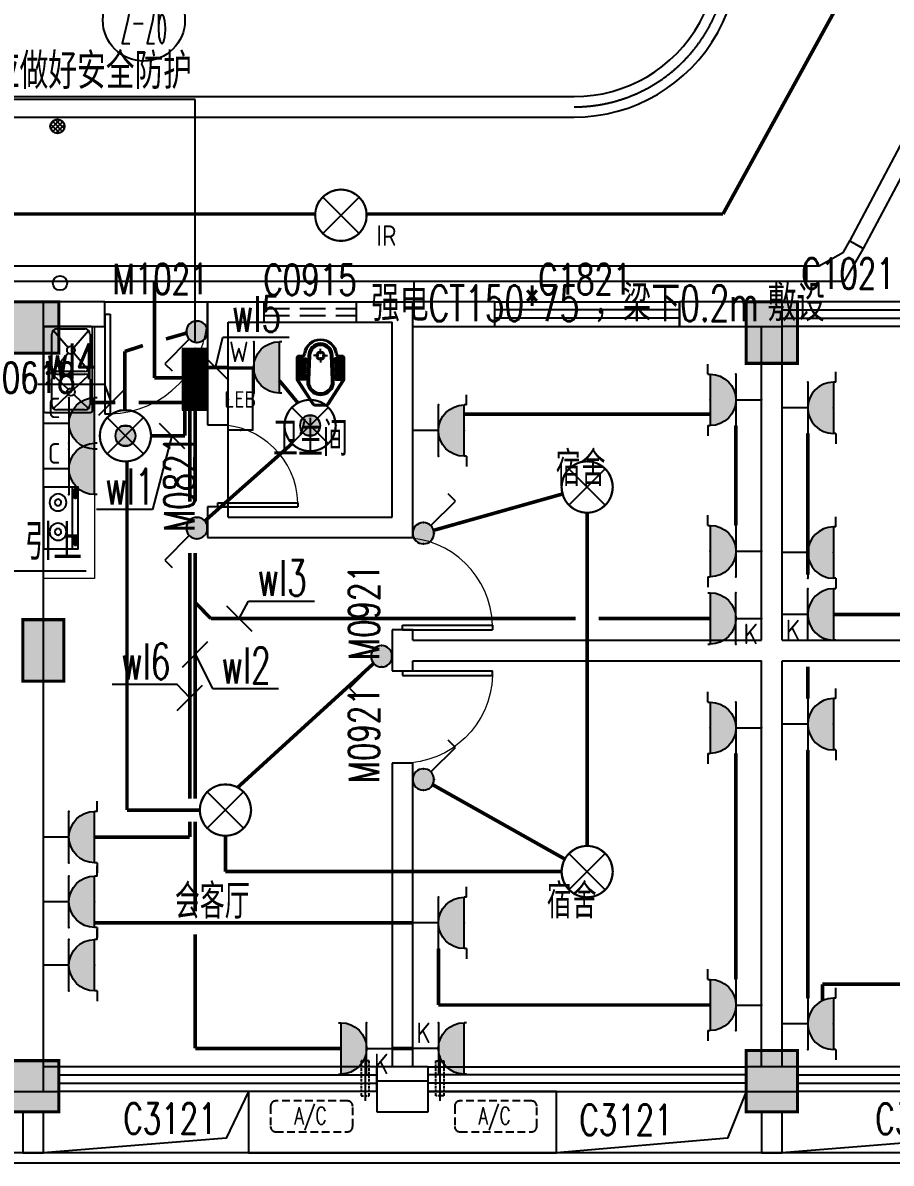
# Model space of a CAD drawing. Extents: x -9422388 to 15610651, y -1992469 to 953794.
# Drawn here: x -2635659 to -2627196, y -209906 to -198786 of the extents above; entities that cross this region are included whole.
import ezdxf
from ezdxf.enums import TextEntityAlignment as Align

# ---------------------------------------------------------------- set-up
doc = ezdxf.new("R2010")
doc.units = 0
doc.header["$LTSCALE"] = 1000
for name, pattern in [('( Hidden )', [0.375, 0.25, -0.125]), ('ACAD_ISO04W100', [30, 24, -3, 0, -3]), ('DASH', [0.35, 0.25, -0.1]), ('DOTE', [2.42, 2, -0.2, 0.02, -0.2])]:
    doc.linetypes.add(name, pattern=pattern)
for name, color, linetype in [('A-ELEV-LIN-0.3', 30, 'Continuous'), ('A-ELEV-LIN-0.4', 40, 'Continuous'), ('A-FLOR-HVAC', 4, 'Continuous'), ('A-FLOR-OTHER2-ON', 83, 'Continuous'), ('A-SECT-DOOR', 141, 'Continuous'), ('AXIS', 3, 'Continuous'), ('AXIS_TEXT', 7, 'Continuous'), ('C-KZ', 2, 'Continuous'), ('C-Z-HATCH', 253, 'Continuous'), ('CABLETRAY', 4, 'Continuous'), ('COLUMN', 9, 'Continuous'), ('DIM-插座', 3, 'Continuous'), ('DIM-照明', 3, 'Continuous'), ('DIM-箱柜', 3, 'Continuous'), ('DOTE', 1, 'Continuous'), ('EQUIP-插座', 3, 'Continuous'), ('EQUIP-照明', 3, 'Continuous'), ('EQUIP-箱柜', 3, 'Continuous'), ('PUB_TEXT', 7, 'Continuous'), ('TEL_LEAD', 3, 'Continuous'), ('TEL_TEXT', 7, 'Continuous'), ('WALL', 9, 'Continuous'), ('WALL-PARAPET', 6, 'Continuous'), ('WINDOW', 4, 'Continuous'), ('WINDOW_TEXT', 7, 'Continuous'), ('WIRE-插座', 5, 'Continuous'), ('WIRE-照明', 1, 'Continuous'), ('厨具', 4, 'Continuous'), ('洁具', 253, 'Continuous')]:
    doc.layers.add(name, color=color, linetype=linetype)
doc.layers.add('建筑底图', color=8, linetype='Continuous', lineweight=5)
doc.styles.add('_TCH_AXIS', font='COMPLEX', dxfattribs={"bigfont": 'GBCBIG'})
doc.styles.add('_TCH_DIM', font='SIMPLEX', dxfattribs={"bigfont": 'GBCBIG'})
doc.styles.add('_TCH_WINDOW', font='SIMPLEX', dxfattribs={"height": 3.5, "bigfont": 'GBCBIG'})
doc.styles.add('_TEL_ATTDEF', font='GBENOR', dxfattribs={"width": 0.8, "height": 3, "bigfont": 'GBCBIG'})
doc.styles.add('_TEL_DIM', font='SIMPLEX', dxfattribs={"width": 0.8, "height": 3.5, "bigfont": 'HZTXT'})
doc.styles.add('COMPLEX', font='COMPLEX')
doc.styles.get("Standard").update_dxf_attribs({"font": 'gbenor.shx', "bigfont": 'gbcbig.shx'})

# ---------------------------------------------------------------- blocks, each defined once
blk = doc.blocks.new('$plan$00002871')
at = {"layer": '洁具', "color": 0}
for p, q in [((0, -475), (0, -423)), ((-15, -490), (-67, -490)), ((0, -505), (0, -557)), ((15, -490), (67, -490))]:
    blk.add_line(p, q, dxfattribs=at)
for points in [[(159, -508, -0.88995), (-159, -508, 0.380538), (-179, -491), (-210, -491, -0.414214), (-230, -471), (-230, -258, -0.144595), (-227, -247), (-73, -9, -0.254383), (-56, 0), (56, 0, -0.254383), (73, -9), (227, -247, -0.144595), (230, -258), (230, -471, -0.414214), (210, -491), (179, -491, 0.380538)], [(120, -491), (130, -252, 1.134994), (-130, -252), (-120, -491, 0.992594)], [(105, -490), (115, -251, 1.141146), (-115, -251), (-105, -490, 0.994896)], [(100, -490), (110, -251, 1.143479), (-110, -251), (-100, -490, 0.995777)], [(-149, -264, 1), (-149, -252), (-207, -252, 1), (-207, -264)], [(-148, -287, 1), (-148, -275), (-207, -275, 1), (-207, -287)], [(-147, -307, 1), (-147, -295), (-207, -295, 1), (-207, -307)], [(-146, -330, 1), (-146, -319), (-207, -319, 1), (-207, -330)], [(-149, -263, 1), (-149, -253), (-207, -253, 1), (-207, -263)], [(-148, -286, 1), (-148, -276), (-207, -276, 1), (-207, -286)], [(-147, -306, 1), (-147, -296), (-207, -296, 1), (-207, -306)], [(-146, -329, 1), (-146, -320), (-207, -320, 1), (-207, -329)], [(146, -330, -1), (146, -319), (207, -319, -1), (207, -330)], [(148, -287, -1), (148, -275), (207, -275, -1), (207, -287)], [(147, -307, -1), (147, -295), (207, -295, -1), (207, -307)], [(146, -329, -1), (146, -320), (207, -320, -1), (207, -329)], [(148, -286, -1), (148, -276), (207, -276, -1), (207, -286)], [(147, -306, -1), (147, -296), (207, -296, -1), (207, -306)], [(149, -264, -1), (149, -252), (207, -252, -1), (207, -264)], [(149, -263, -1), (149, -253), (207, -253, -1), (207, -263)], [(-146, -352, 1), (-146, -341), (-207, -341, 1), (-207, -352)], [(-145, -376, 1), (-145, -364), (-207, -364, 1), (-207, -376)], [(-144, -399, 1), (-144, -388), (-207, -388, 1), (-207, -399)], [(-143, -423, 1), (-143, -411), (-207, -411, 1), (-207, -423)], [(-141, -444, 1), (-141, -432), (-207, -432, 1), (-207, -444)], [(-146, -351, 1), (-146, -342), (-207, -342, 1), (-207, -351)], [(-145, -375, 1), (-145, -365), (-207, -365, 1), (-207, -375)], [(-144, -398, 1), (-144, -389), (-207, -389, 1), (-207, -398)], [(-143, -422, 1), (-143, -412), (-207, -412, 1), (-207, -422)], [(-141, -443, 1), (-141, -433), (-207, -433, 1), (-207, -443)], [(141, -444, -1), (141, -432), (207, -432, -1), (207, -444)], [(141, -443, -1), (141, -433), (207, -433, -1), (207, -443)], [(143, -423, -1), (143, -411), (207, -411, -1), (207, -423)], [(144, -399, -1), (144, -388), (207, -388, -1), (207, -399)], [(143, -422, -1), (143, -412), (207, -412, -1), (207, -422)], [(145, -376, -1), (145, -364), (207, -364, -1), (207, -376)], [(144, -398, -1), (144, -389), (207, -389, -1), (207, -398)], [(146, -352, -1), (146, -341), (207, -341, -1), (207, -352)], [(145, -375, -1), (145, -365), (207, -365, -1), (207, -375)], [(146, -351, -1), (146, -342), (207, -342, -1), (207, -351)], [(-141, -464, 1), (-141, -453), (-207, -453, 1), (-207, -464)], [(-141, -463, 1), (-141, -454), (-207, -454, 1), (-207, -463)], [(141, -464, -1), (141, -453), (207, -453, -1), (207, -464)], [(141, -463, -1), (141, -454), (207, -454, -1), (207, -463)]]:
    blk.add_lwpolyline(points, format="xyb", close=True, dxfattribs=at)
blk.add_lwpolyline([(-149, -507, 0.380538), (-179, -481), (-210, -481, -0.414214), (-220, -471), (-220, -258, -0.144595), (-218, -253), (-64, -15, -0.254383), (-56, -10), (56, -10, -0.254383), (64, -15), (218, -253, -0.144595), (220, -258), (220, -471, -0.414214), (210, -481), (179, -481, 0.380538), (149, -507, 0.380538)], format="xyb", dxfattribs=at)
for radius in [40, 31.7]:
    blk.add_circle((0, -490), radius, dxfattribs=at)
blk.add_arc((0, -490), 150, 186.665, 353.335, dxfattribs=at)
blk = doc.blocks.new('KTWJ1')
at = {"layer": 'A-FLOR-HVAC', "color": 0, "linetype": '( Hidden )', "ltscale": 0.3}
blk.add_lwpolyline([(152982, -14209, 0.414214), (153032, -14259), (153732, -14259, 0.414214), (153782, -14209), (153782, -14009, 0.414214), (153732, -13959), (153032, -13959, 0.414214), (152982, -14009)], format="xyb", close=True, dxfattribs=at)
at = {"layer": 'A-FLOR-HVAC', "color": 0, "style": '_TCH_WINDOW', "width": 0.705882}
blk.add_text('A/C', height=170, dxfattribs=at).set_placement((153214, -14188))
blk = doc.blocks.new('KTB')
at = {"layer": 'A-SECT-DOOR', "color": 0}
blk.add_lwpolyline([(1055819, -403775), (1054569, -403775), (1054569, -404375), (1057569, -404375), (1057569, -403775), (1056319, -403775)], dxfattribs=at)
at = {"layer": 'A-FLOR-HVAC', "color": 8}
for p in [(901802, -389909), (903596, -389909)]:
    blk.add_blockref('KTWJ1', p, dxfattribs=at)
blk = doc.blocks.new('宿舍楼柱网1')
at = {"layer": 'C-Z-HATCH'}
h = blk.add_hatch(color=0, dxfattribs=at)
h.dxf.hatch_style = 1
h.paths.add_polyline_path([(639508, 145126), (640008, 145126), (640008, 144626), (639508, 144626)])
h = blk.add_hatch(color=0, dxfattribs=at)
h.dxf.hatch_style = 1
h.paths.add_polyline_path([(646708, 145126), (647208, 145126), (647208, 144526), (646708, 144526)])
h = blk.add_hatch(color=0, dxfattribs=at)
h.dxf.hatch_style = 1
h.paths.add_polyline_path([(639658, 142026), (640058, 142026), (640058, 141426), (639658, 141426)])
h = blk.add_hatch(color=0, dxfattribs=at)
h.dxf.hatch_style = 1
h.paths.add_polyline_path([(646708, 137826), (647208, 137826), (647208, 137226), (646708, 137226)])
h = blk.add_hatch(color=0, dxfattribs=at)
h.dxf.hatch_style = 1
h.paths.add_polyline_path([(639508, 137726), (640008, 137726), (640008, 137226), (639508, 137226)])
at = {"layer": 'C-KZ', "color": 0, "const_width": 30}
for points in [[(639508, 145126), (640008, 145126), (640008, 144626), (639508, 144626)], [(646708, 145126), (647208, 145126), (647208, 144526), (646708, 144526)], [(639658, 142026), (640058, 142026), (640058, 141426), (639658, 141426)], [(646708, 137826), (647208, 137826), (647208, 137226), (646708, 137226)], [(639508, 137726), (640008, 137726), (640008, 137226), (639508, 137226)]]:
    blk.add_lwpolyline(points, close=True, dxfattribs=at)
blk = doc.blocks.new('A$C0CF77FE4')
at = {"layer": 'A-FLOR-OTHER2-ON', "color": 0, "linetype": 'ACAD_ISO04W100', "ltscale": 5}
blk.add_line((40, 440), (40, 0), dxfattribs=at)
at = {"layer": 'A-FLOR-OTHER2-ON', "color": 0, "linetype": 'DASH', "ltscale": 0.1}
blk.add_lwpolyline([(0, 390), (80, 390), (80, 50), (0, 50)], close=True, dxfattribs=at)
blk = doc.blocks.new('$DorLib2D$00000001')
at = {"color": 0}
for p, q in [((0.45, 0.975), (0.5, 0.975)), ((0.45, 0), (0.45, 0.975)), ((0.5, 0), (0.5, 0.975)), ((0.5, 0), (0.45, 0))]:
    blk.add_line(p, q, dxfattribs=at)
at = {"color": 0, "lineweight": 13}
blk.add_arc((0.475, 0), 0.975, 91.4693, 180, dxfattribs=at)
blk = doc.blocks.new('$plan$00002777')
at = {"layer": '厨具', "color": 0}
for p, q in [((-300, -284), (300, -284)), ((-267, -307), (-267, -318)), ((-257, -316), (-257, -333)), ((-192, -316), (-257, -316)), ((-257, -333), (-192, -333)), ((-192, -333), (-192, -316)), ((-176, -308), (-176, -318)), ((192, -308), (192, -318)), ((208, -316), (273, -316)), ((208, -333), (208, -316)), ((273, -333), (208, -333)), ((273, -316), (273, -333)), ((284, -307), (284, -318))]:
    blk.add_line(p, q, dxfattribs=at)
blk.add_lwpolyline([(300, 0), (-300, 0), (-300, -340), (300, -340)], close=True, dxfattribs=at)
for points in [[(-176, -308, 0.259034), (-178, -304, 0.076276), (-189, -299, 0.036515), (-203, -297, 0.026615), (-221, -296, 0.026615), (-240, -297, 0.036515), (-254, -299, 0.076276), (-265, -304, 0.259034), (-267, -308, 0.078462), (-267, -309, 0.056762)], [(-176, -318, 0.259034), (-178, -315, 0.076276), (-189, -310, 0.036515), (-203, -307, 0.026615), (-221, -306, 0.026615), (-240, -307, 0.036515), (-254, -310, 0.076276), (-265, -315, 0.259034), (-267, -318, 0.259034), (-265, -322, 0.056762), (-257, -326, 0.036515)], [(-192, -327, 0.008736), (-189, -327, 0.076276), (-178, -322, 0.259034), (-176, -318, 0.259034)], [(192, -308, -0.259034), (194, -304, -0.076276), (205, -299, -0.036515), (219, -297, -0.026615), (238, -296, -0.026615), (257, -297, -0.036515), (270, -299, -0.076276), (282, -304, -0.259034), (284, -308, -0.078462), (283, -309, -0.056762)], [(192, -318, -0.259034), (194, -315, -0.076276), (205, -310, -0.036515), (219, -307, -0.026615), (238, -306, -0.026615), (257, -307, -0.036515), (270, -310, -0.076276), (282, -315, -0.259034), (284, -318, -0.259034), (282, -322, -0.056762), (273, -326, -0.036515)], [(208, -327, -0.008736), (205, -327, -0.076276), (194, -322, -0.259034), (192, -318, -0.259034)]]:
    blk.add_lwpolyline(points, format="xyb", dxfattribs=at)
for centre, radius, start, end in [((-135, -143), 82.5, 0.964, 0), ((151, -143), 82.5, 180, 179.036), ((-135, -143), 31.6, 0.6532, 0), ((151, -143), 31.6, 180, 179.3468)]:
    blk.add_arc(centre, radius, start, end, dxfattribs=at)
blk = doc.blocks.new('$plan$00002763')
at = {"layer": '洁具', "color": 0}
for p, q in [((-381, -98), (-246, -241)), ((-345, -82), (-95, -82)), ((-59, -98), (-194, -241)), ((-6, -98), (161, -241)), ((30, -82), (345, -82)), ((381, -98), (214, -241)), ((-395, -405), (-395, -132)), ((-45, -132), (-45, -405)), ((-20, -405), (-20, -132)), ((395, -132), (395, -405)), ((-246, -297), (-381, -440)), ((-194, -297), (-59, -440)), ((161, -297), (-6, -440)), ((214, -297), (381, -440)), ((-95, -455), (-345, -455)), ((345, -455), (30, -455))]:
    blk.add_line(p, q, dxfattribs=at)
blk.add_lwpolyline([(-420, -25), (-420, -455, 0.200464), (-413, -473, 0.197353), (-395, -480), (395, -480, 0.19737), (413, -473, 0.200447), (420, -455), (420, -25, 0.200464), (413, -7, 0.197353), (395, 0), (-395, 0, 0.19737), (-413, -7, 0.200447), (-420, -25)], format="xyb", close=True, dxfattribs=at)
for centre, major_axis, start_param, end_param in [((-345, -132), (-50, 0), -1.570796, 0), ((-136, -48), (-14.2, 0), 3.141593, 9.424778), ((-95, -132), (-50, 0), 3.141593, 4.712389), ((-36, -48), (-15.1, 0), 3.141593, 9.424778), ((30, -132), (-50, 0), -1.570796, 0), ((64, -48), (-14.2, 0), 3.141593, 9.424778), ((345, -132), (-50, 0), 3.141593, 4.712389), ((-220, -269), (-38.6, 0), 3.141593, 9.424778), ((188, -269), (-38.6, 0), 3.141593, 9.424778), ((-345, -405), (50, 0), 3.141593, 4.712389), ((-95, -405), (50, 0), 4.712389, 6.283185), ((30, -405), (50, 0), 3.141593, 4.712389), ((345, -405), (50, 0), 4.712389, 6.283185)]:
    blk.add_ellipse(centre, major_axis=major_axis, ratio=0.9938, start_param=start_param, end_param=end_param, dxfattribs=at)
blk = doc.blocks.new('$TCHSYS$WIN2D')
at = {"color": 0}
for p, q in [((-0.5, 0.5), (0.5, 0.5)), ((-0.5, 0.5), (-0.5, -0.5)), ((0.5, 0.5), (0.5, -0.5)), ((0.5, 0.1667), (-0.5, 0.1667)), ((0.5, -0.1667), (-0.5, -0.1667)), ((-0.5, -0.5), (0.5, -0.5))]:
    blk.add_line(p, q, dxfattribs=at)
blk = doc.blocks.new('_AXISO')
at = {"color": 0}
blk.add_circle((0, 0), 0.5, dxfattribs=at)
at = {"layer": 'AXIS_TEXT', "color": 0, "style": 'COMPLEX', "width": 1.041667}
blk.add_attdef('A', text='', height=0.56, dxfattribs=at).set_placement((-0.25, -0.28), (0.25, -0.28), align=Align.FIT)
blk = doc.blocks.new('4444')
at = {"layer": 'A-ELEV-LIN-0.4'}
h = blk.add_hatch(dxfattribs=at)
h.set_pattern_fill('ANSI37', color=8, scale=20)
h.set_pattern_definition([(45, (858360.5, -10359.275), (-22.4506403, 22.4506403), []), (135, (858360.5, -10359.275), (-22.4506403, -22.4506403), [])])
edge = h.paths.add_edge_path()
edge.add_arc((1912668, -394363.9), 70, 0, 360)
at = {"color": 8}
blk.add_lwpolyline([(1912530.2, -396314.7), (1913030.2, -396314.7), (1913030.2, -398774.7), (1912530.2, -398774.7)], close=True, dxfattribs=at)
at = {"layer": 'A-ELEV-LIN-0.3', "color": 8}
for points in [[(1910300.1, -378228), (1910300.1, -378228, -0.4142136), (1910521.4, -377263.1), (1917469.5, -372908.3, -0.4142136), (1919537.1, -373382.6), (1932807.3, -394555, -0.2728148), (1932848.7, -396077.9), (1928630, -403701.1, -0.2728148), (1927317.5, -404474.7), (1876130.2, -404474.7, -0.4142134), (1874530.2, -402874.7), (1874530.2, -394774.7, -0.4142137), (1875230.2, -394074.7), (1875230.2, -394074.7)], [(1910384.8, -378174.9), (1910384.8, -378174.9, -0.4142136), (1910574.5, -377347.8), (1917522.6, -372993, -0.4142136), (1919452.3, -373435.7), (1932722.6, -394608.1, -0.2728148), (1932761.2, -396029.5), (1928542.5, -403652.6, -0.2728148), (1927317.5, -404374.7), (1904330.2, -404374.7)]]:
    blk.add_lwpolyline(points, format="xyb", dxfattribs=at)
for points in [[(1912330.2, -404374.7), (1912530.2, -404374.7), (1912530.2, -403974.7), (1912330.2, -403974.7)], [(1919530.2, -404374.7), (1919730.2, -404374.7), (1919730.2, -403974.7), (1919530.2, -403974.7)]]:
    blk.add_lwpolyline(points, close=True, dxfattribs=at)
at = {"layer": 'A-ELEV-LIN-0.4', "color": 8}
for points in [[(1914530.2, -403774.7), (1914312.7, -404229.5), (1912530.2, -404374.7)], [(1919380.2, -403774.7), (1919199, -404229.5), (1917530.2, -404374.7)], [(1921730.2, -403774.7), (1921512.7, -404229.5), (1919730.2, -404374.7)]]:
    blk.add_lwpolyline(points, dxfattribs=at)
for centre in [(1912668, -394363.9), (1912693, -395893.3)]:
    blk.add_circle(centre, 70, dxfattribs=at)
at = {"layer": 'COLUMN', "color": 8}
for p, q in [((1916280.2, -403674.7), (1915780.2, -403674.7)), ((1915780.2, -403674.7), (1915780.2, -403974.7)), ((1916280.2, -403974.7), (1916280.2, -403674.7)), ((1915780.2, -403974.7), (1916280.2, -403974.7))]:
    blk.add_line(p, q, dxfattribs=at)
at = {"layer": 'DOTE', "color": 8, "linetype": 'DOTE'}
blk.add_arc((1917702.6, -392674.7), 1500, 270, 32.0783, dxfattribs=at)
at = {"layer": 'WALL', "color": 8}
for p, q in [((1912530.2, -396074.7), (1912180.2, -396074.7)), ((1913130.2, -396074.7), (1912530.2, -396074.7)), ((1912530.2, -397674.7), (1912530.2, -396074.7)), ((1913130.2, -396314.7), (1913130.2, -396074.7)), ((1914130.2, -396314.7), (1914130.2, -396074.7)), ((1914130.2, -396074.7), (1914130.2, -397274.7)), ((1914130.2, -396074.7), (1916130.2, -396074.7)), ((1916130.2, -398274.7), (1916130.2, -396074.7)), ((1916930.2, -396074.7), (1916130.2, -396074.7)), ((1916930.2, -396314.7), (1916930.2, -396074.7)), ((1919630.2, -396074.7), (1918730.2, -396074.7)), ((1918730.2, -396074.7), (1918730.2, -396314.7)), ((1919730.2, -396074.7), (1919630.2, -396074.7)), ((1919730.2, -396314.7), (1919730.2, -396074.7)), ((1914330.2, -397274.7), (1914330.2, -396274.7)), ((1914330.2, -396274.7), (1915930.2, -396274.7)), ((1915930.2, -398174.7), (1915930.2, -396274.7)), ((1912530.2, -396314.7), (1913130.2, -396314.7)), ((1916130.2, -396314.7), (1916930.2, -396314.7)), ((1918730.2, -396314.7), (1919630.2, -396314.7)), ((1919530.2, -399374.7), (1919530.2, -396314.7)), ((1919630.2, -396314.7), (1919730.2, -396314.7)), ((1919730.2, -399374.7), (1919730.2, -396314.7)), ((1914130.2, -397274.7), (1914330.2, -397274.7)), ((1912530.2, -398874.7), (1912530.2, -397674.7)), ((1914330.2, -398074.7), (1914130.2, -398074.7)), ((1914130.2, -398074.7), (1914130.2, -398374.7)), ((1914330.2, -398174.7), (1914330.2, -398074.7)), ((1914330.2, -398174.7), (1915930.2, -398174.7)), ((1916130.2, -398374.7), (1916130.2, -398274.7)), ((1914130.2, -398374.7), (1915930.2, -398374.7)), ((1915930.2, -398374.7), (1916130.2, -398374.7)), ((1912530.2, -401274.7), (1912530.2, -398874.7)), ((1916130.2, -399274.7), (1915930.2, -399274.7)), ((1915930.2, -399274.7), (1915930.2, -399474.7)), ((1916130.2, -399374.7), (1916130.2, -399274.7)), ((1916130.2, -399374.7), (1919530.2, -399374.7)), ((1919730.2, -399374.7), (1923130.2, -399374.7)), ((1915930.2, -399474.7), (1915930.2, -399674.7)), ((1916130.2, -399574.7), (1919530.2, -399574.7)), ((1916130.2, -399674.7), (1916130.2, -399574.7)), ((1919530.2, -403534.7), (1919530.2, -399574.7)), ((1919730.2, -403534.7), (1919730.2, -399574.7)), ((1919730.2, -399574.7), (1923130.2, -399574.7)), ((1915930.2, -399674.7), (1916130.2, -399674.7)), ((1916130.2, -400574.7), (1915930.2, -400574.7)), ((1915930.2, -400574.7), (1915930.2, -403534.7)), ((1916130.2, -403534.7), (1916130.2, -400574.7)), ((1912530.2, -403774.7), (1912530.2, -401274.7)), ((1912680.2, -403534.7), (1912530.2, -403534.7)), ((1912680.2, -403774.7), (1912680.2, -403534.7)), ((1916030.2, -403534.7), (1915780.2, -403534.7)), ((1915780.2, -403534.7), (1915780.2, -403674.7)), ((1916280.2, -403534.7), (1916030.2, -403534.7)), ((1916280.2, -403674.7), (1916280.2, -403534.7)), ((1919630.2, -403534.7), (1919380.2, -403534.7)), ((1919380.2, -403534.7), (1919380.2, -403774.7)), ((1919880.2, -403534.7), (1919630.2, -403534.7)), ((1919880.2, -403774.7), (1919880.2, -403534.7)), ((1910030.2, -403774.7), (1912530.2, -403774.7)), ((1912530.2, -403774.7), (1912680.2, -403774.7)), ((1919380.2, -403774.7), (1919630.2, -403774.7)), ((1919630.2, -403774.7), (1919880.2, -403774.7))]:
    blk.add_line(p, q, dxfattribs=at)
at = {"layer": 'WALL-PARAPET', "color": 8}
for p, q in [((1904330.2, -394074.7), (1917702.6, -394074.7)), ((1904330.2, -394274.7), (1917702.6, -394274.7))]:
    blk.add_line(p, q, dxfattribs=at)
for radius in [1600, 1400]:
    blk.add_arc((1917702.6, -392674.7), radius, 270.00004, 32.0783, dxfattribs=at)
at = {"layer": 'WINDOW', "color": 8}
for p, q in [((1913130.2, -396074.7), (1914130.2, -396074.7)), ((1914330.2, -398074.7), (1914330.2, -397274.7))]:
    blk.add_line(p, q, dxfattribs=at)
at = {"layer": 'WINDOW', "color": 8, "linetype": 'DASH'}
for p, q in [((1914680.2, -396074.7, 900), (1914680.2, -396274.7, 900)), ((1915580.2, -396074.7, 900), (1915580.2, -396274.7, 900)), ((1914680.2, -396141.4, 900), (1915580.2, -396141.4, 900)), ((1914680.2, -396208.1, 900), (1915580.2, -396208.1, 900))]:
    blk.add_line(p, q, dxfattribs=at)
at = {"color": 8}
blk.add_blockref('宿舍楼柱网1', (1272672.3, -541201.1), dxfattribs=at)
at = {"color": 8, "rotation": 180}
blk.add_blockref('$plan$00002871', (1915231.5, -397089.8), dxfattribs=at)
at = {"layer": 'A-FLOR-OTHER2-ON', "color": 8, "linetype": 'DASH', "xscale": -1}
blk.add_blockref('A$C0CF77FE4', (1915706.3, -403867.7), dxfattribs=at)
at = {"layer": 'A-FLOR-OTHER2-ON', "color": 8, "linetype": 'DASH'}
blk.add_blockref('A$C0CF77FE4', (1916354, -403867.7), dxfattribs=at)
at = {"layer": 'A-SECT-DOOR', "color": 8}
blk.add_blockref('KTB', (859961, 0), dxfattribs=at)
at = {"layer": 'AXIS', "color": 8}
ref = blk.add_blockref('_AXISO', (1913509.9, -393328.9), dxfattribs=dict(at, xscale=800, yscale=800, zscale=800))
ref.add_attrib('A', '2-26', dxfattribs={"layer": 'AXIS_TEXT', "color": 8, "height": 452.55, "style": '_TCH_AXIS', "width": 0.2625}).set_placement((1913283.6, -393555.1), (1913736.1, -393555.1), align=Align.FIT)
at = {"layer": 'WINDOW', "color": 8}
ref = blk.add_blockref('$DorLib2D$00000001', (1913630.2, -396194.7), dxfattribs=dict(at, xscale=-1000, yscale=-1000, zscale=-1000, rotation=359.9999999999926))
ref.add_attrib('A', 'M1021', (1913205.2, -396002.1), dxfattribs={"layer": 'WINDOW_TEXT', "color": 8, "height": 297.5, "style": '_TCH_WINDOW', "width": 0.705882})
ref = blk.add_blockref('$TCHSYS$WIN2D', (1917830.2, -396194.7), dxfattribs=dict(at, xscale=1800, yscale=-240, zscale=1800, rotation=359.9999999999936))
ref.add_attrib('A', 'C1821', (1917353.7, -396003.3), dxfattribs={"layer": 'WINDOW_TEXT', "color": 8, "height": 297.5, "style": '_TCH_WINDOW', "width": 0.705882})
ref = blk.add_blockref('$TCHSYS$WIN2D', (1920329.7, -396194.7), dxfattribs=dict(at, xscale=-1199.044301376445, yscale=-240, zscale=-1199.044301376445, rotation=359.9999999999897))
ref.add_attrib('A', 'C1021', (1919919.7, -395948.5), dxfattribs={"layer": 'WINDOW_TEXT', "color": 8, "height": 297.5, "style": '_TCH_WINDOW', "width": 0.705882})
ref = blk.add_blockref('$DorLib2D$00000001', (1914230.2, -397674.7), dxfattribs=dict(at, xscale=-800, yscale=-800, zscale=-800, rotation=89.99999999999046))
ref.add_attrib('A', 'M0821', (1914003.9, -398319.7), dxfattribs={"layer": 'WINDOW_TEXT', "color": 8, "height": 297.5, "rotation": 90, "style": '_TCH_WINDOW', "width": 0.705882})
ref = blk.add_blockref('$DorLib2D$00000001', (1916030.2, -398824.7), dxfattribs=dict(at, xscale=-900, yscale=-900, zscale=-900, rotation=89.99999999998887))
ref.add_attrib('A', 'M0921', (1915803.9, -399569.7), dxfattribs={"layer": 'WINDOW_TEXT', "color": 8, "height": 297.5, "rotation": 90, "style": '_TCH_WINDOW', "width": 0.705882})
ref = blk.add_blockref('$DorLib2D$00000001', (1916030.2, -400124.7), dxfattribs=dict(at, xscale=900, yscale=-900, zscale=900, rotation=89.99999999999206))
ref.add_attrib('A', 'M0921', (1915803.9, -400769.7), dxfattribs={"layer": 'WINDOW_TEXT', "color": 8, "height": 297.5, "rotation": 90, "style": '_TCH_WINDOW', "width": 0.705882})
ref = blk.add_blockref('$TCHSYS$WIN2D', (1914230.2, -403654.7), dxfattribs=dict(at, xscale=-3100, yscale=-240, zscale=-3100, rotation=359.9999999999936))
ref.add_attrib('A', 'C3121', (1913310.3, -404188.2), dxfattribs={"layer": 'WINDOW_TEXT', "color": 8, "height": 297.5, "style": '_TCH_WINDOW', "width": 0.705882})
ref = blk.add_blockref('$TCHSYS$WIN2D', (1917830.2, -403654.7), dxfattribs=dict(at, xscale=3100, yscale=-240, zscale=3100, rotation=359.9999999999926))
ref.add_attrib('A', 'C3121', (1917754.6, -404200.1), dxfattribs={"layer": 'WINDOW_TEXT', "color": 8, "height": 297.5, "style": '_TCH_WINDOW', "width": 0.705882})
ref = blk.add_blockref('$TCHSYS$WIN2D', (1921430.2, -403654.7), dxfattribs=dict(at, xscale=-3100, yscale=-240, zscale=-3100, rotation=359.9999999999907))
ref.add_attrib('A', 'C3121', (1920638.8, -404191.5), dxfattribs={"layer": 'WINDOW_TEXT', "color": 8, "height": 297.5, "style": '_TCH_WINDOW', "width": 0.705882})
at = {"layer": '厨具', "color": 8, "rotation": 89.99999999999244}
for name, p in [('$plan$00002763', (1912530.2, -396734.7)), ('$plan$00002777', (1912530.2, -398182.8))]:
    blk.add_blockref(name, p, dxfattribs=at)
at = {"layer": 'PUB_TEXT', "color": 8, "style": '_TCH_DIM'}
for s, p in [('卫生间', (1914768, -397577.6)), ('宿舍', (1917523.5, -397871.8)), ('会客厅', (1913812.2, -402091)), ('宿舍', (1917436.8, -402088.1))]:
    blk.add_text(s, height=337.59, dxfattribs=at).set_placement(p)
at = {"layer": 'WINDOW_TEXT', "color": 8, "style": '_TCH_WINDOW', "width": 0.705882}
for s, p in [('C0915', (1914675.2, -396009.5)), ('0618', (1912124, -396964.1))]:
    blk.add_text(s, height=297.5, dxfattribs=at).set_placement(p)
blk = doc.blocks.new('$equip$00002530')
for p, q in [((-0.354, 0.354), (0.354, -0.354)), ((0.354, 0.354), (-0.354, -0.354))]:
    blk.add_line(p, q)
at = {"const_width": 0.04}
blk.add_lwpolyline([(0, 0.5, -1), (0, -0.5, -1), (0, 0.5, -2.479085)], format="xyb", dxfattribs=at)
blk.add_circle((0, 0), 0.5)
for p in [(0, 0.5), (-0.5, 0), (0.5, 0), (0, -0.5)]:
    blk.add_point(p)
at = {"color": 7, "style": '_TEL_DIM', "flags": 1}
blk.add_attdef('A', text='', height=0.00002, dxfattribs=at).set_placement((0, 0), align=Align.MIDDLE_CENTER)
at = {"color": 7, "style": '_TEL_DIM'}
blk.add_attdef('$TEXT$', text='', height=0.4, dxfattribs=at).set_placement((0.887, -0.396), align=Align.MIDDLE_CENTER)
blk = doc.blocks.new('$equip$00002539')
for p, q in [((-0.354, 0.354), (0.354, -0.354)), ((0.354, 0.354), (-0.354, -0.354))]:
    blk.add_line(p, q)
at = {"const_width": 0.04}
blk.add_lwpolyline([(-0.5, 0, 1), (0.5, 0, 1), (-0.5, 0, 0.911406)], format="xyb", dxfattribs=at)
blk.add_circle((0, 0), 0.5)
for p in [(0, 0.5), (-0.5, 0), (0.5, 0), (0, -0.5)]:
    blk.add_point(p)
at = {"color": 7, "style": '_TEL_DIM', "flags": 1}
blk.add_attdef('A', text='', height=0.00002, dxfattribs=at).set_placement((0, 0), align=Align.MIDDLE_CENTER)
blk = doc.blocks.new('$equip$00002828')
for p, q in [((0.354, 0.354), (-0.354, -0.354)), ((-0.354, 0.354), (0.354, -0.354))]:
    blk.add_line(p, q)
at = {"const_width": 0.04}
blk.add_lwpolyline([(0.5, 0, -1), (-0.5, 0, -1), (0.5, 0, 1)], format="xyb", dxfattribs=at)
for radius in [0.5, 0.2]:
    blk.add_circle((0, 0), radius)
for p in [(0, 0.5), (-0.5, 0), (0.5, 0), (0, -0.5)]:
    blk.add_point(p)
for points in [[(-0.173, 0.1), (0.173, 0.1), (-0.2, 0), (0.2, 0)], [(-0.173, -0.1), (0.173, -0.1), (-0.2, 0), (0.2, 0)], [(-0.1, 0.173), (0.1, 0.173), (-0.173, 0.1), (0.173, 0.1)], [(0, 0.2), (0, 0.2), (-0.1, 0.173), (0.1, 0.173)], [(-0.1, -0.173), (0.1, -0.173), (-0.173, -0.1), (0.173, -0.1)], [(0, -0.2), (0, -0.2), (-0.1, -0.173), (0.1, -0.173)]]:
    blk.add_solid(points)
at = {"color": 7, "style": '_TEL_DIM', "flags": 1}
for tag in ['A', 'REMARK']:
    blk.add_attdef(tag, text='', height=0.00002, dxfattribs=at).set_placement((0, 0), align=Align.MIDDLE_CENTER)
blk = doc.blocks.new('$equip$00001764')
for p, q in [((-0.5, 1.05), (-0.5, 1)), ((-0.5, 1), (0.5, 1)), ((0.5, 1.05), (0.5, 1)), ((0.5, 0.5), (-0.5, 0.5)), ((0, 0.5), (0, 0))]:
    blk.add_line(p, q)
blk.add_arc((0, 1), 0.5, 180, 0)
for p in [(-0.5, 0.5), (0.5, 0.5), (0, 0)]:
    blk.add_point(p)
for points in [[(0.433, 0.75), (-0.433, 0.75), (0.5, 1), (-0.5, 1)], [(0.25, 0.567), (-0.25, 0.567), (0.433, 0.75), (-0.433, 0.75)], [(0, 0.5), (0, 0.5), (0.25, 0.567), (-0.25, 0.567)]]:
    blk.add_solid(points)
at = {"color": 7, "style": '_TEL_DIM'}
blk.add_attdef('$TEXT$', text='', height=0.4, dxfattribs=at).set_placement((0.303, 0.211), align=Align.MIDDLE_CENTER)
at = {"color": 7, "style": '_TEL_DIM', "flags": 1}
blk.add_attdef('A', text='', height=0.00002, dxfattribs=at).set_placement((0, 0), align=Align.MIDDLE_CENTER)
blk = doc.blocks.new('$equip$00001240')
for p, q in [((-0.5, 1.05), (-0.7, 1.05)), ((-0.5, 1.05), (-0.5, 1)), ((-0.5, 1), (0.5, 1)), ((0.5, 1.05), (0.7, 1.05)), ((0.5, 1.05), (0.5, 1)), ((-0.5, 0.5), (0.5, 0.5)), ((0, 0.5), (0, 0))]:
    blk.add_line(p, q)
blk.add_arc((0, 1), 0.5, 180, 0)
for points in [[(0.433, 0.75), (-0.433, 0.75), (0.5, 1), (-0.5, 1)], [(0.25, 0.567), (-0.25, 0.567), (0.433, 0.75), (-0.433, 0.75)], [(0, 0.5), (0, 0.5), (0.25, 0.567), (-0.25, 0.567)]]:
    blk.add_solid(points)
at = {"layer": 'EQUIP-照明'}
for p in [(0, 1), (-0.5, 0.5), (0.5, 0.5), (0, 0)]:
    blk.add_point(p, dxfattribs=at)
at = {"layer": 'EQUIP-照明', "flags": 9}
blk.add_attdef('A', (0, 0), '', height=0.00002, dxfattribs=at)
blk = doc.blocks.new('$equip$00001962')
for p, q in [((0.147, 0.356), (0.625, 0.833)), ((0.625, 0.833), (0.766, 0.692))]:
    blk.add_line(p, q)
blk.add_circle((0, 0.208), 0.208)
for p in [(0, 0.417), (-0.208, 0.208), (0, 0), (0.208, 0.208)]:
    blk.add_point(p)
for points in [[(-0.18, 0.313), (0.18, 0.313), (-0.208, 0.208), (0.208, 0.208)], [(-0.104, 0.389), (0.104, 0.389), (-0.18, 0.313), (0.18, 0.313)], [(0, 0.417), (0, 0.417), (-0.104, 0.389), (0.104, 0.389)], [(-0.18, 0.104), (0.18, 0.104), (-0.208, 0.208), (0.208, 0.208)], [(-0.104, 0.028), (0.104, 0.028), (-0.18, 0.104), (0.18, 0.104)], [(0, 0), (0, 0), (-0.104, 0.028), (0.104, 0.028)]]:
    blk.add_solid(points)
at = {"layer": 'TEL_TEXT', "style": '_TEL_DIM', "flags": 1}
blk.add_attdef('A', text='', height=0.00002, dxfattribs=at).set_placement((0, 0), align=Align.MIDDLE_CENTER)
blk = doc.blocks.new('*X41')
at = {"color": 0}
for p, q in [((-250, 32.8), (-82.8, 200)), ((-250, 68.2), (-118.2, 200)), ((-250, 103.6), (-153.6, 200)), ((-250, 138.9), (-188.9, 200)), ((-250, 174.3), (-224.3, 200)), ((-247.5, 0), (-47.5, 200)), ((-212.1, 0), (-12.1, 200)), ((-176.8, 0), (23.2, 200)), ((-141.4, 0), (58.6, 200)), ((-106.1, 0), (93.9, 200)), ((-70.7, 0), (129.3, 200)), ((-35.4, 0), (164.6, 200)), ((0, 0), (200, 200)), ((35.4, 0), (235.4, 200)), ((70.7, 0), (250, 179.3)), ((106.1, 0), (250, 143.9)), ((141.4, 0), (250, 108.6)), ((176.8, 0), (250, 73.2)), ((212.1, 0), (250, 37.9)), ((247.5, 0), (250, 2.5))]:
    blk.add_line(p, q, dxfattribs=at)
blk = doc.blocks.new('$equip$00002943')
for p, q in [((-0.75, 0.6), (-0.75, 0)), ((0.75, 0.6), (-0.75, 0.6)), ((0.75, 0), (0.75, 0.6)), ((-0.75, 0), (0.75, 0))]:
    blk.add_line(p, q)
for points, const_width in [([(-0.75, 0.3), (0.75, 0.3)], 0.6), ([(-0.75, 0.6), (-0.75, 0), (0.75, 0), (0.75, 0.6), (-0.75, 0.6), (-0.75, 0)], 0.04)]:
    blk.add_lwpolyline(points, dxfattribs=dict(const_width=const_width))
for p in [(0, 0.6), (-0.75, 0.3), (0.75, 0.3), (0, 0)]:
    blk.add_point(p)
at = {"xscale": 0.00300000000061118, "yscale": 0.00300000000061118, "zscale": 0.00300000000061118}
blk.add_blockref('*X41', (0, 0), dxfattribs=at)
at = {"color": 7, "style": '_TEL_DIM', "flags": 1}
for tag in ['A', 'REMARK']:
    blk.add_attdef(tag, text='', height=0.00002, dxfattribs=at).set_placement((0, 0), align=Align.MIDDLE_CENTER)
blk = doc.blocks.new('$equip$00002908')
for p, q in [((0.75, 0.6), (-0.75, 0.6)), ((-0.75, 0.6), (-0.75, 0)), ((0.75, 0), (0.75, 0.6)), ((-0.75, 0), (0.75, 0))]:
    blk.add_line(p, q)
at = {"const_width": 0.04}
blk.add_lwpolyline([(-0.75, 0.6), (-0.75, 0), (0.75, 0), (0.75, 0.6), (-0.75, 0.6), (-0.75, 0)], dxfattribs=at)
for p in [(0, 0.6), (-0.75, 0.3), (0.75, 0.3), (0, 0)]:
    blk.add_point(p)
at = {"color": 7, "style": '_TEL_DIM'}
blk.add_attdef('$TEXT$', text='', height=0.4, dxfattribs=at).set_placement((0, 0.3), align=Align.MIDDLE_CENTER)
at = {"color": 7, "style": '_TEL_DIM', "flags": 1}
for tag in ['A', 'REMARK']:
    blk.add_attdef(tag, text='', height=0.00002, dxfattribs=at).set_placement((0, 0), align=Align.MIDDLE_CENTER)

msp = doc.modelspace()

# ---------------------------------------------------------------- linework, layer by layer
at = {"layer": 'CABLETRAY'}
for p, q in [((-2627600.20296, -200915.47108), (-2626566.86898, -198965.6291)), ((-2626434.33073, -199035.86878), (-2627467.66471, -200985.71076)), ((-2627661.38574, -201021.3441), (-2627598.88574, -200913.09092)), ((-2627467.66471, -200985.71076), (-2627600.20296, -200915.47108)), ((-2627598.88574, -200913.09092), (-2627468.98193, -200988.09092)), ((-2627896.43383, -201157.04918), (-2627661.38574, -201021.3441)), ((-2627468.98193, -200988.09092), (-2627653.13256, -201307.04918)), ((-2637383.74016, -201157.04918), (-2628021.43383, -201157.04918)), ((-2628021.43383, -201307.04918), (-2628021.43383, -201157.04918)), ((-2628021.43383, -201157.04918), (-2627896.43383, -201157.04918)), ((-2628021.43383, -201157.04918), (-2628021.43383, -201307.04918)), ((-2628021.43383, -201307.04918), (-2637383.74016, -201307.04918)), ((-2627653.13256, -201307.04918), (-2628021.43383, -201307.04918))]:
    msp.add_line(p, q, dxfattribs=at)
at = {"layer": 'DIM-插座'}
for p, q in [((-2633903.29017, -202022.30549), (-2633655.80279, -202269.79287)), ((-2634919.29017, -202611.79287), (-2634671.80279, -202364.30549)), ((-2633672.79017, -204470.30549), (-2633425.30279, -204717.79287)), ((-2634102.48384, -205067.79287), (-2633854.99647, -204820.30549)), ((-2634155.20462, -205490.79287), (-2633907.71725, -205243.30549))]:
    msp.add_line(p, q, dxfattribs=at)
for points in [[(-2633779.54648, -202146.04918), (-2633708.54648, -201850.04918)], [(-2633708.54648, -201850.04918), (-2633064.21315, -201850.04918)], [(-2634858.74016, -202312.04918), (-2635513.74016, -202312.04918)], [(-2634795.54648, -202488.04918), (-2634858.74016, -202312.04918)], [(-2633549.04648, -204594.04918), (-2633459.04648, -204424.54918)], [(-2633459.04648, -204424.54918), (-2632814.71315, -204424.54918)], [(-2633978.74016, -204944.04918), (-2633810.54648, -205277.04918)], [(-2634154.04648, -205238.04918), (-2634787.71315, -205238.04918)], [(-2634031.46094, -205367.04918), (-2634154.04648, -205238.04918)], [(-2633810.54648, -205277.04918), (-2633166.21315, -205277.04918)]]:
    msp.add_lwpolyline(points, dxfattribs=at)
at = {"layer": 'DIM-照明'}
msp.add_line((-2634329.29017, -202689.05248), (-2634081.80279, -202936.53985), dxfattribs=at)
for points in [[(-2634205.54648, -202812.79617), (-2634393.54648, -203532.54918)], [(-2634393.54648, -203532.54918), (-2634941.87981, -203532.54918)]]:
    msp.add_lwpolyline(points, dxfattribs=at)
at = {"layer": 'DIM-箱柜'}
for p, q in [((-2633978.74016, -199535.56536), (-2638875.20508, -199535.56536)), ((-2633978.74016, -201889.63964), (-2633978.74016, -199535.56536))]:
    msp.add_line(p, q, dxfattribs=at)
at = {"layer": 'TEL_LEAD'}
msp.add_line((-2637358.74016, -204129.11616), (-2635042.51816, -204129.11616), dxfattribs=at)
at = {"layer": 'WIRE-插座', "linetype": 'Continuous', "const_width": 35}
for points in [[(-2633658.74016, -202146.04918), (-2633858.74016, -202146.04918)], [(-2634755.54648, -202488.04918), (-2634958.74016, -202488.04918)], [(-2634098.74016, -202488.04918), (-2634530.54648, -202488.04918)], [(-2634031.46094, -203454.54918), (-2634031.46094, -202562.79617)], [(-2633978.74016, -203452.54918), (-2633978.74016, -202562.79617)], [(-2628958.74016, -202601.04918), (-2631358.74016, -202601.04918)], [(-2628708.74016, -203687.54918), (-2628708.74016, -202713.54918)], [(-2628008.74016, -202790.54918), (-2628008.74016, -203952.04703)], [(-2634031.46094, -206350.29632), (-2634031.46094, -203954.54918)], [(-2628008.74016, -203952.05133), (-2628008.74016, -204168.04918)], [(-2633978.74016, -206350.29632), (-2633978.74016, -203956.54918)], [(-2633828.04648, -204594.04918), (-2633978.74016, -204437.54918)], [(-2630271.24007, -204594.04918), (-2633828.04648, -204594.04918)], [(-2628958.74016, -204594.04918), (-2630046.24007, -204594.04918)], [(-2627758.74016, -204555.04918), (-2626890.37265, -204555.04918)], [(-2628008.74016, -205062.79617), (-2628008.74016, -205376.04918)], [(-2628708.74016, -208113.54918), (-2628708.74016, -205911.04918)], [(-2628008.74016, -208297.54918), (-2628008.74016, -205876.04918)], [(-2634031.46094, -206726.04539), (-2634031.46094, -206575.29632)], [(-2633978.74016, -207450.29611), (-2633978.74016, -206575.29632)], [(-2634031.46094, -206726.04539), (-2634958.74016, -206726.04539)], [(-2631858.74016, -207562.79617), (-2634958.74016, -207562.79608)], [(-2633978.74016, -208786.54918), (-2633978.74016, -207675.29611)], [(-2631608.74016, -208363.54918), (-2631608.74016, -207812.79617)], [(-2627865.93383, -208161.54918), (-2624658.74016, -208161.54918)], [(-2627865.93383, -208321.69632), (-2627865.93383, -208161.54918)], [(-2628958.74016, -208363.54918), (-2631608.74016, -208363.54918)], [(-2632558.74016, -208786.54918), (-2633978.74016, -208786.54918)], [(-2631858.74016, -208786.54918), (-2632058.74016, -208786.54918)]]:
    msp.add_lwpolyline(points, dxfattribs=at)
at = {"layer": 'WIRE-照明', "linetype": 'Continuous', "const_width": 35}
for points in [[(-2628834.93383, -200650.68221), (-2627486.07396, -198196.20223)], [(-2637309.03426, -200650.68221), (-2632808.44727, -200650.68221)], [(-2632309.03426, -200650.68221), (-2628834.93383, -200650.68221)], [(-2634376.04648, -202248.23773), (-2634376.04648, -201307.04918)], [(-2634053.1178, -201808.9158), (-2634263.54648, -201868.88929)], [(-2634488.54648, -201933.01571), (-2634665.05086, -201991.04918)], [(-2634665.05086, -202562.87583), (-2634665.05086, -201991.04918)], [(-2634098.74016, -202248.23773), (-2634376.04648, -202248.23773)], [(-2632977.33699, -202492.71713), (-2633158.74016, -202274.04918)], [(-2634079.04648, -202812.79617), (-2634079.04648, -202562.79617)], [(-2634079.04648, -202812.79617), (-2634408.74011, -202812.79617)], [(-2633035.51681, -202889.57286), (-2633885.00485, -203643.64433)], [(-2634643.04648, -206462.79632), (-2634643.04648, -203062.3031)], [(-2630399.35672, -203380.64628), (-2631654.31656, -203734.52528)], [(-2630158.74007, -206812.79617), (-2630158.74007, -203562.79617)], [(-2632239.85984, -205033.00249), (-2633565.75812, -206242.65538)], [(-2630376.59949, -206940.1696), (-2631663.79873, -206215.64358)], [(-2633934.24004, -206462.79632), (-2634643.04648, -206462.79632)], [(-2633684.04648, -207062.79617), (-2633684.04648, -206712.79624)], [(-2630408.74007, -207062.79617), (-2633684.04648, -207062.79617)]]:
    msp.add_lwpolyline(points, dxfattribs=at)

# ---------------------------------------------------------------- block references
at = {"layer": 'EQUIP-插座'}
ref = msp.add_blockref('$equip$00001764', (-2633658.74016, -202146.04918), dxfattribs=dict(at, xscale=-500, yscale=500, zscale=500, rotation=270))
ref.add_attrib('$TEXT$', 'W', dxfattribs={"layer": '0', "color": 7, "height": 200, "style": '_TEL_ATTDEF'}).set_placement((-2633553.22989, -201994.5194), align=Align.MIDDLE_CENTER)
at = {"layer": 'EQUIP-插座', "yscale": 500, "zscale": 500}
for p, xscale, rotation in [((-2628458.74016, -202463.54918), -500, 90), ((-2628258.74016, -202540.54918), 500, 270), ((-2631858.74016, -202762.79617), -500, 270), ((-2628458.74016, -203937.54918), -500, 90), ((-2628258.74016, -203952.04918), 500, 270), ((-2628458.74016, -205661.04918), -500, 90.00000000000007), ((-2628258.74016, -205626.04918), 500, 270), ((-2635458.74016, -206726.04918), -500, 270), ((-2635458.74016, -207356.29617), -500, 270), ((-2631858.74016, -207562.79617), -500, 270), ((-2635458.74016, -207975.54918), -500, 270), ((-2628458.74016, -208363.54918), -500, 90.00000000000007), ((-2628258.74016, -208547.54918), 500, 270)]:
    msp.add_blockref('$equip$00001240', p, dxfattribs=dict(at, xscale=xscale, rotation=rotation))
at = {"layer": 'EQUIP-插座'}
ref = msp.add_blockref('$equip$00001764', (-2635458.74016, -202692.54918), dxfattribs=dict(at, xscale=-500, yscale=500, zscale=500, rotation=270))
ref.add_attrib('$TEXT$', 'C', dxfattribs={"layer": '0', "color": 7, "height": 200, "style": '_TEL_ATTDEF'}).set_placement((-2635353.22989, -202541.0194), align=Align.MIDDLE_CENTER)
ref = msp.add_blockref('$equip$00001764', (-2635458.74016, -203136.54918), dxfattribs=dict(at, xscale=-500, yscale=500, zscale=500, rotation=270))
ref.add_attrib('$TEXT$', 'C', dxfattribs={"layer": '0', "color": 7, "height": 200, "style": '_TEL_ATTDEF'}).set_placement((-2635353.22989, -202985.0194), align=Align.MIDDLE_CENTER)
ref = msp.add_blockref('$equip$00001764', (-2628458.74016, -204594.04918), dxfattribs=dict(at, xscale=-500, yscale=500, zscale=500, rotation=90))
ref.add_attrib('$TEXT$', 'K', dxfattribs={"layer": '0', "color": 7, "height": 200, "style": '_TEL_ATTDEF'}).set_placement((-2628564.25042, -204745.57896), align=Align.MIDDLE_CENTER)
ref = msp.add_blockref('$equip$00001764', (-2628258.74016, -204555.04918), dxfattribs=dict(at, xscale=500, yscale=500, zscale=500, rotation=270))
ref.add_attrib('$TEXT$', 'K', dxfattribs={"layer": '0', "color": 7, "height": 200, "style": '_TEL_ATTDEF'}).set_placement((-2628153.22989, -204706.57896), align=Align.MIDDLE_CENTER)
ref = msp.add_blockref('$equip$00001764', (-2632058.74016, -208786.54918), dxfattribs=dict(at, xscale=-500, yscale=500, zscale=500, rotation=90))
ref.add_attrib('$TEXT$', 'K', dxfattribs={"layer": '0', "color": 7, "height": 200, "style": '_TEL_ATTDEF'}).set_placement((-2632164.25042, -208938.07896), align=Align.MIDDLE_CENTER)
ref = msp.add_blockref('$equip$00001764', (-2631858.74016, -208786.54918), dxfattribs=dict(at, xscale=-500, yscale=500, zscale=500, rotation=270))
ref.add_attrib('$TEXT$', 'K', dxfattribs={"layer": '0', "color": 7, "height": 200, "style": '_TEL_ATTDEF'}).set_placement((-2631753.22989, -208635.0194), align=Align.MIDDLE_CENTER)
at = {"layer": 'EQUIP-照明'}
ref = msp.add_blockref('$equip$00002530', (-2632558.74077, -200662.79263), dxfattribs=dict(at, xscale=500, yscale=500, zscale=500))
ref.add_attrib('$TEXT$', 'IR', dxfattribs={"layer": '0', "color": 7, "height": 200, "style": '_TEL_ATTDEF'}).set_placement((-2632115.11202, -200860.73658), align=Align.MIDDLE_CENTER)
at = {"layer": 'EQUIP-照明', "xscale": -500, "yscale": 500, "zscale": 500}
for p, rotation in [((-2633858.74016, -201798.04918), 90), ((-2631858.74016, -203762.79617), 270), ((-2633858.74016, -203712.79617), 90), ((-2632058.74016, -204962.79617), 90), ((-2631858.74016, -206164.54918), 270)]:
    msp.add_blockref('$equip$00001962', p, dxfattribs=dict(at, rotation=rotation))
for name, p in [('$equip$00002828', (-2632858.74012, -202712.79617)), ('$equip$00002828', (-2634658.74011, -202812.79617)), ('$equip$00002539', (-2630158.74009, -203312.79617)), ('$equip$00002539', (-2633684.24004, -206462.79632)), ('$equip$00002539', (-2630158.74007, -207062.79617))]:
    msp.add_blockref(name, p, dxfattribs=at)
at = {"layer": 'EQUIP-箱柜', "xscale": -400, "yscale": 400, "zscale": 400, "rotation": 90}
msp.add_blockref('$equip$00002943', (-2633858.74016, -202262.79617), dxfattribs=at)
at = {"layer": 'EQUIP-箱柜'}
ref = msp.add_blockref('$equip$00002908', (-2633658.74016, -202458.54918), dxfattribs=dict(at, xscale=-400, yscale=400, zscale=400, rotation=270))
ref.add_attrib('$TEXT$', 'LEB', dxfattribs={"layer": '0', "color": 7, "height": 160, "style": '_TEL_ATTDEF'}).set_placement((-2633538.74016, -202458.54918), align=Align.MIDDLE_CENTER)
at = {"layer": '建筑底图', "color": 8}
msp.add_blockref('4444', (-4547988.93389, 194568.76239), dxfattribs=at)

# ---------------------------------------------------------------- texts
at = {"layer": 'DIM-插座', "color": 7, "style": '_TEL_DIM', "width": 0.64}
for s, p in [('wl5', (-2633621.04648, -201800.04918)), ('wl4', (-2635426.24016, -202262.04918)), ('wl3', (-2633371.54648, -204374.54918)), ('wl6', (-2634700.21315, -205188.04918)), ('wl2', (-2633723.04648, -205227.04918))]:
    msp.add_text(s, height=350, dxfattribs=at).set_placement(p)
at = {"layer": 'DIM-照明', "color": 7, "style": '_TEL_DIM', "width": 0.64}
msp.add_text('wl1', height=350, dxfattribs=at).set_placement((-2634854.37981, -203482.54918))
at = {"layer": 'DIM-箱柜', "color": 7, "style": '_TEL_DIM', "width": 0.8}
msp.add_text('配电箱安装在橱柜内，应做好安全防护', height=350, dxfattribs=at).set_placement((-2638770.20508, -199430.56536))
at = {"layer": 'TEL_LEAD', "color": 7, "style": '_TEL_DIM', "width": 0.8}
msp.add_text('引上', height=350, dxfattribs=at).set_placement((-2635641.37643, -204024.11616))
at = {"layer": 'TEL_TEXT', "style": '_TEL_DIM'}
for s, width, p in [('强电', 0.8, (-2632263.93383, -201696.1295)), ('CT150*75', 0.64, (-2631703.93383, -201696.1295)), ('，梁下', 0.8, (-2630093.26717, -201696.1295)), ('0.2m', 0.64, (-2629253.26717, -201696.1295)), ('敷设', 0.8, (-2628399.93383, -201696.1295))]:
    msp.add_text(s, height=350, dxfattribs=dict(at, width=width)).set_placement(p)

doc.saveas('drawing.dxf')
